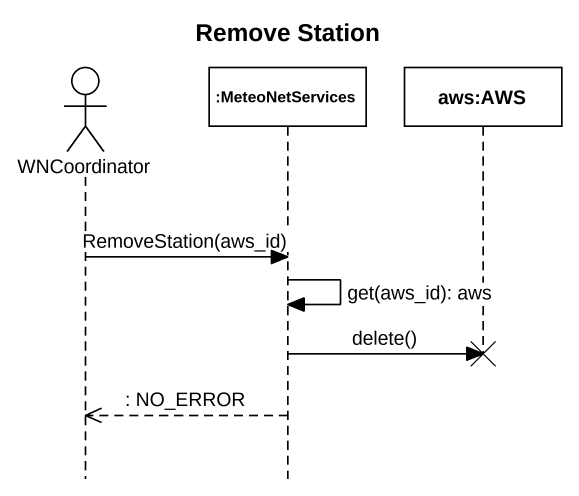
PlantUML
@startuml
title Remove Station
hide footbox
actor WNCoordinator
participant ":MeteoNetServices" as MeteoNetServices
participant "aws:AWS" as aws_AWS

WNCoordinator -> MeteoNetServices : RemoveStation(aws_id)
MeteoNetServices -> MeteoNetServices : get(aws_id): aws
MeteoNetServices -> aws_AWS !! : delete()
MeteoNetServices -->> WNCoordinator : : NO_ERROR
@enduml
